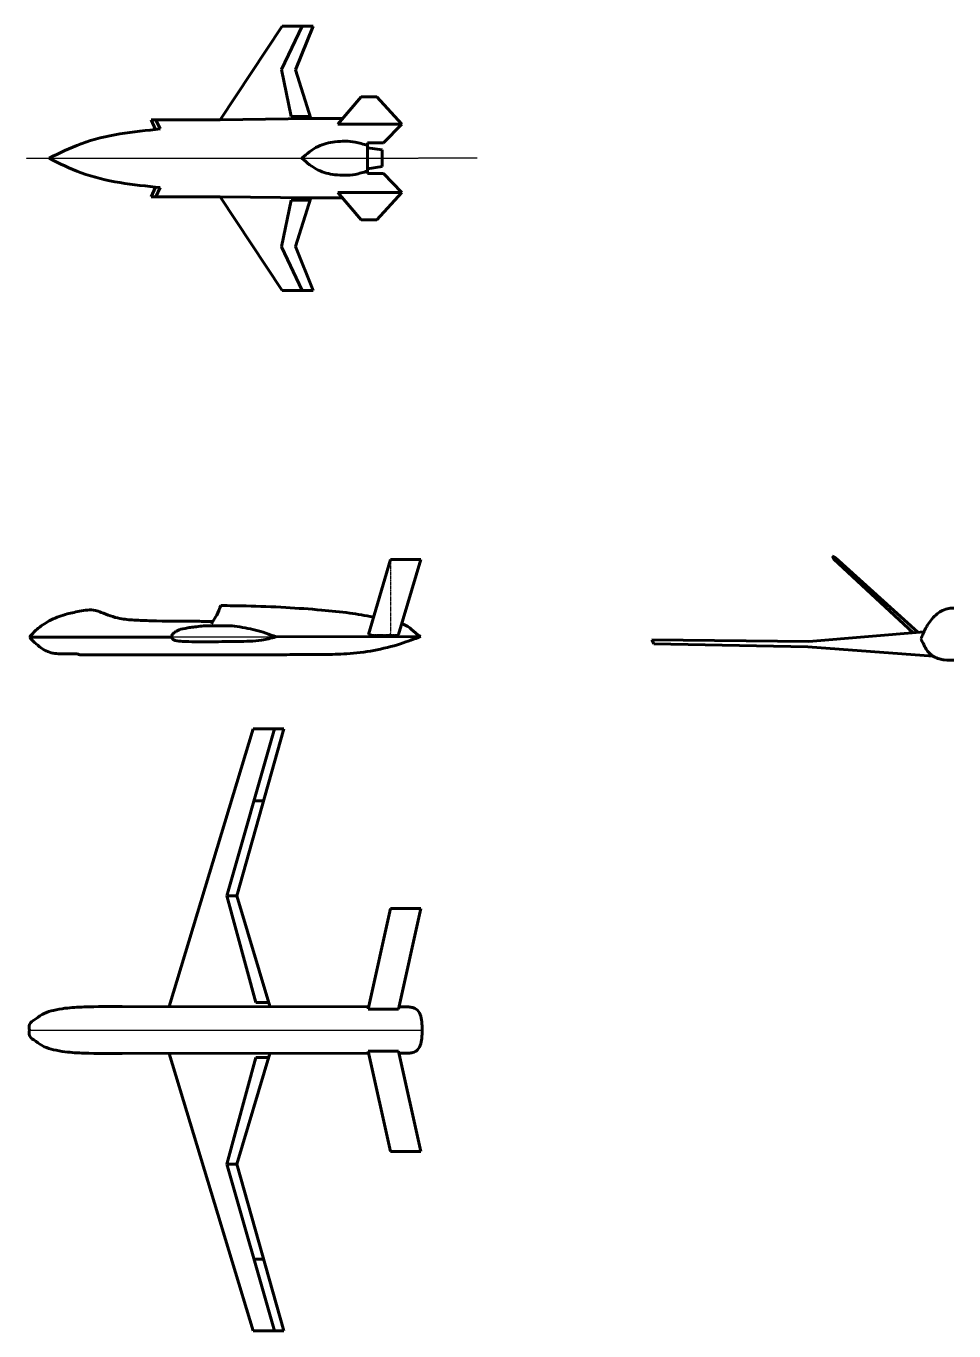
# Model space of a CAD drawing. Header units: millimetres. Extents: x 38559 to 1932156, y -475559 to 1027176.
# Drawn here: x 66943 to 97752, y -35031 to 8320 of the extents above; entities that cross this region are included whole.
import ezdxf

# ---------------------------------------------------------------- set-up
doc = ezdxf.new("R2010")
doc.units = ezdxf.units.MM
doc.linetypes.add('CENTER', pattern=[2, 1.25, -0.25, 0.25, -0.25])
doc.linetypes.add('DASHED', pattern=[0.75, 0.5, -0.25])
for name, color, linetype, lineweight in [('_axes (Оси)', 6, 'CENTER', 30), ('_basic (Основной)', 4, 'Continuous', 60), ('_invisible (Невидимый)', 1, 'DASHED', 30)]:
    doc.layers.add(name, color=color, linetype=linetype, lineweight=lineweight)

msp = doc.modelspace()

# ---------------------------------------------------------------- linework, layer by layer
at = {"layer": '_axes (Оси)', "transparency": 33554687}
for p, q in [((66943.143, 3928.555), (79966.093, 3928.555)), ((81921.302, 3928.555), (79966.093, 3928.555)), ((67050.685, -11979.832), (80050.671, -11960.768)), ((67050.685, -25034.834), (80098.508, -25034.834)), ((67050.685, -25034.834), (80098.508, -25034.834))]:
    msp.add_line(p, q, dxfattribs=at)
at = {"layer": '_basic (Основной)', "transparency": 33554687}
for p, q in [((73385.208, 5207.87), (75449.808, 8319.899)), ((75429.188, 6874.599), (76114.202, 8319.899)), ((75449.808, 8319.899), (76476.186, 8319.899)), ((76476.186, 8319.899), (75886.897, 6863.356)), ((75429.188, 6874.599), (75748.861, 5320.96)), ((75886.897, 6863.356), (76398.135, 5246.71)), ((77298.069, 5064.57), (78073.074, 5970.444)), ((78073.074, 5970.444), (78585.148, 5970.444)), ((78585.148, 5970.444), (79415.217, 5064.57)), ((71254.202, 5207.87), (71091.619, 5207.87)), ((71241.061, 4886.061), (71091.619, 5207.87)), ((71396.175, 4902.257), (71254.202, 5207.87)), ((71254.202, 5207.87), (73385.208, 5207.87)), ((73385.208, 5207.87), (76398.135, 5246.71)), ((75748.861, 5320.96), (76374.655, 5320.96)), ((76398.135, 5246.71), (77453.896, 5246.71)), ((79415.217, 5064.57), (77298.069, 5064.57)), ((79415.217, 5064.57), (78811.244, 4437.16)), ((78275.59, 4275.262), (78275.59, 4437.16)), ((78811.244, 4437.16), (78275.59, 4437.16)), ((78766.68, 4203.653), (78275.59, 4275.262)), ((78275.59, 4275.262), (78275.59, 3928.555)), ((78275.59, 3581.848), (78275.59, 3928.555)), ((78766.68, 4203.653), (78766.68, 3928.555)), ((78766.68, 3653.457), (78766.68, 3928.555)), ((78766.68, 3653.457), (78275.59, 3581.848)), ((78275.59, 3581.848), (78275.59, 3419.95)), ((78811.244, 3419.95), (78275.59, 3419.95)), ((79415.217, 2792.54), (78811.244, 3419.95)), ((71241.061, 2971.049), (71091.619, 2649.241)), ((71254.202, 2649.241), (71091.619, 2649.241)), ((71396.175, 2954.853), (71254.202, 2649.241)), ((71254.202, 2649.241), (73385.208, 2649.241)), ((73385.208, 2649.241), (75449.808, -462.789)), ((73385.208, 2649.241), (76398.135, 2610.401)), ((75886.897, 993.754), (76398.135, 2610.401)), ((76398.135, 2610.401), (77453.896, 2610.401)), ((77298.069, 2792.54), (78073.074, 1886.667)), ((79415.217, 2792.54), (77298.069, 2792.54)), ((78585.148, 1886.667), (79415.217, 2792.54)), ((75429.188, 982.512), (75748.861, 2536.151)), ((75748.861, 2536.151), (76374.655, 2536.151)), ((78073.074, 1886.667), (78585.148, 1886.667)), ((75429.188, 982.512), (76114.202, -462.789)), ((76476.186, -462.789), (75886.897, 993.754)), ((75449.808, -462.789), (76476.186, -462.789)), ((78309.351, -11892.682), (79043.321, -9406.592)), ((79043.321, -9406.592), (80051.85, -9406.592)), ((80051.85, -9406.592), (79310.586, -11897.364)), ((93713.258, -9296.549), (93819.784, -9347.468)), ((93713.258, -9296.549), (93768.281, -9392.124)), ((93768.281, -9392.124), (96401.311, -11833.04)), ((93819.784, -9347.468), (96555.52, -11819.903)), ((67050.685, -11979.832), (71776.083, -11986.621)), ((75238.499, -11975.571), (80050.671, -11960.768)), ((87726.757, -12067.535), (92930.278, -12128.724)), ((87790.855, -12202.215), (87726.757, -12067.535)), ((92930.278, -12128.724), (96760.994, -11802.4)), ((68725.934, -12567.462), (75596.329, -12563.889)), ((87790.855, -12202.215), (92904.26, -12299.734)), ((92904.26, -12299.734), (97062.245, -12613.708)), ((71693.666, -24249.227), (74478.499, -15030.681)), ((73610.097, -20572.11), (75192.327, -15030.681)), ((75502.837, -15030.681), (73938.362, -20572.11)), ((74478.499, -15030.681), (75502.837, -15030.681)), ((74511.01, -17416.853), (74829.165, -17416.853)), ((73938.362, -20572.11), (73610.097, -20572.11)), ((73610.097, -20572.11), (74570.116, -24115.939)), ((73938.362, -20572.11), (75034.118, -24246.356)), ((78302.503, -24338.334), (79043.321, -20995.704)), ((79043.321, -20995.704), (80051.85, -20995.704)), ((79310.586, -24338.334), (80051.85, -20995.704)), ((70130.052, -24250.508), (78319.579, -24261.286)), ((74570.116, -24115.939), (74995.225, -24115.939)), ((79615.143, -24262.991), (79327.252, -24263.181)), ((78302.503, -24338.334), (79310.586, -24338.334)), ((70130.052, -25819.159), (78319.579, -25808.381)), ((71693.666, -25812.135), (74478.499, -35030.681)), ((73610.097, -29489.252), (74570.116, -25945.424)), ((73938.362, -29489.252), (75034.118, -25815.006)), ((74570.116, -25945.424), (74995.225, -25945.424)), ((78302.503, -25731.334), (79043.321, -29073.963)), ((78302.503, -25731.334), (79310.586, -25731.334)), ((79310.586, -25731.334), (80051.85, -29073.963)), ((79615.143, -25806.676), (79327.252, -25806.487)), ((79043.321, -29073.963), (80051.85, -29073.963)), ((73938.362, -29489.252), (73610.097, -29489.252)), ((73610.097, -29489.252), (75192.327, -35030.681)), ((75502.837, -35030.681), (73938.362, -29489.252)), ((74511.01, -32644.51), (74829.165, -32644.51)), ((74478.499, -35030.681), (75502.837, -35030.681))]:
    msp.add_line(p, q, dxfattribs=at)
for points in [[(67704.313, 3928.555), (68768.154, 4409.633), (71396.175, 4902.257)], [(76096.724, 3928.555), (76641.93, 4321.556), (77197.132, 4474.571), (77872.269, 4462.579), (78275.59, 4356.211)], [(67704.313, 3928.555), (68768.154, 3447.477), (71396.175, 2954.853)], [(76096.724, 3928.555), (76641.93, 3535.555), (77197.132, 3382.539), (77872.269, 3394.531), (78275.59, 3500.899)], [(67050.685, -11979.832), (67299.752, -11724.894), (67713.786, -11441.458), (68250.084, -11226.667), (68716.081, -11122.282), (69244.848, -11093.917), (69435.666, -11158.154), (70059.005, -11362.908), (70529.018, -11413.092)], [(73101.265, -11539.065), (73145.401, -11461.251), (73272.234, -11246.695), (73407.742, -10931.544)], [(73407.742, -10931.544), (74246.088, -10945.151), (75568.853, -10996.993), (76753.029, -11081.248), (77689.988, -11181.691), (78462.337, -11308.123)], [(97752.388, -11014.521), (97588.22, -11029.2), (97379.314, -11091.182), (97198.154, -11206.989), (97020.258, -11379.884), (96887.651, -11561.55), (96812.576, -11695.299), (96721.179, -11891.029), (96655.896, -12039.458)], [(70529.018, -11413.092), (71095.46, -11438.703), (72549.113, -11454.809), (73145.401, -11461.251)], [(71776.083, -11986.621), (71785.85, -11926.406), (71852.592, -11841.028), (71960.714, -11768.99), (72219.673, -11690.282), (72401.211, -11659.6), (72601.437, -11635.587), (72836.331, -11610.704), (73171.643, -11606.435), (73585.977, -11602.166), (73858.125, -11615.727), (74219.452, -11675.643), (74562.171, -11746.286), (75238.499, -11975.571)], [(80050.671, -11960.768), (79934.447, -11889.24), (79682.282, -11674.808), (79420.324, -11528.625)], [(67050.685, -11979.832), (67221.761, -12156), (67439.846, -12341.362), (67664.045, -12463.578), (67898.435, -12524.686), (68010.535, -12530.797), (68240.848, -12532.834), (68573.071, -12534.871), (68670.903, -12545.056), (68725.934, -12567.462)], [(71776.083, -11986.621), (71806.449, -12042.544), (71893.753, -12089.213), (72141.452, -12123.708), (72553.608, -12133.853), (73116.008, -12133.853), (73981.339, -12123.683), (74761.373, -12081.084), (75238.499, -11975.571)], [(75596.329, -12563.889), (76465.934, -12557.787), (77208.304, -12551.192), (77588.746, -12531.323), (78489.489, -12422.508), (79380.888, -12198.182), (80050.671, -11960.768)], [(79310.586, -11897.364), (79263.229, -11927.602), (79177.723, -11942.063), (79001.449, -11943.378), (78764.664, -11943.378), (78596.283, -11940.748), (78309.351, -11892.682)], [(96655.896, -12039.458), (96729.578, -12186.651), (96810.871, -12339.884), (96905.619, -12476.059), (97000.289, -12568.615), (97077.467, -12623.121), (97274.011, -12703.337), (97433.511, -12737.274), (97752.388, -12750.643)], [(67050.685, -25034.834), (67050.685, -24852.556), (67260.79, -24662.934), (67545.05, -24481.557), (67849.909, -24382.624), (68233.042, -24312.547), (68871.596, -24267.203), (70130.052, -24250.508)], [(79615.143, -24262.991), (79750.96, -24281.13), (79895.543, -24338.309), (80028.73, -24520.507), (80081.805, -24757.844), (80098.508, -25034.834)], [(67050.685, -25034.834), (67050.685, -25217.111), (67260.79, -25406.733), (67545.05, -25588.11), (67849.909, -25687.043), (68233.042, -25757.12), (68871.596, -25802.464), (70130.052, -25819.159)], [(79615.143, -25806.676), (79750.96, -25788.537), (79895.543, -25731.359), (80028.73, -25549.16), (80081.805, -25311.824), (80098.508, -25034.834)]]:
    msp.add_spline(points, degree=3, dxfattribs=at)
at = {"layer": '_invisible (Невидимый)', "transparency": 33554687}
for p, q in [((79043.321, -9406.592), (79037.886, -11944.492)), ((79043.321, -9406.592), (80051.85, -9406.592)), ((78309.389, -11892.69), (79310.586, -11897.364))]:
    msp.add_line(p, q, dxfattribs=at)
msp.add_lwpolyline([(78309.351, -11892.682), (79043.321, -9406.592), (80051.85, -9406.592), (79310.586, -11897.364), (79146.295, -11944.724), (78694.854, -11943.757), (78554.939, -11946.019), (78309.351, -11892.682)], dxfattribs=at)

doc.saveas('drawing.dxf')
